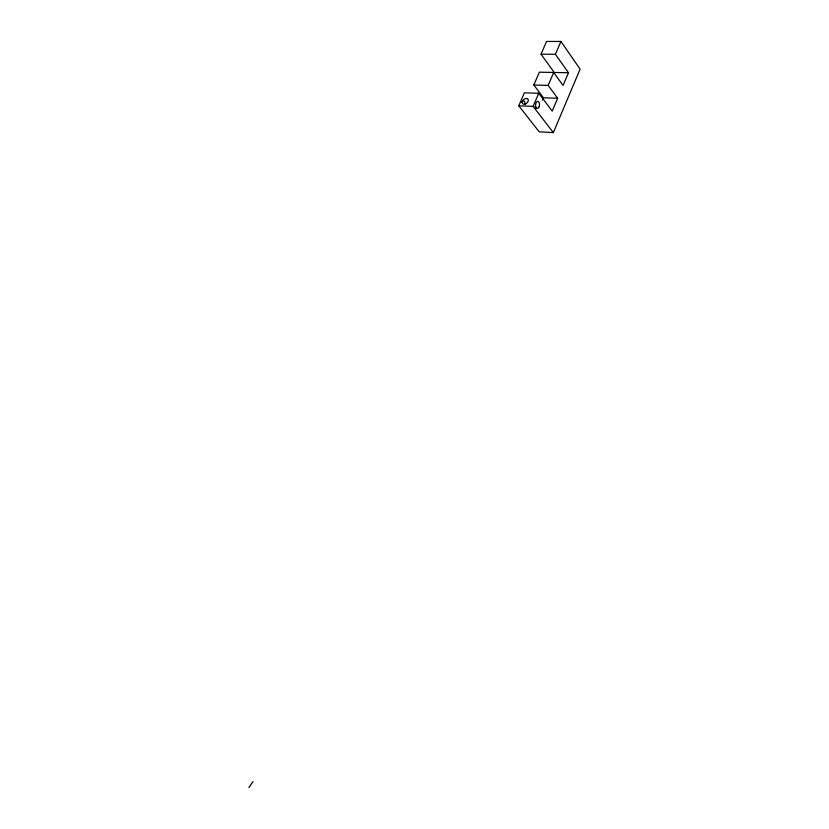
<?xml version="1.0" encoding="UTF-8"?>
<svg xmlns="http://www.w3.org/2000/svg" width="829" height="829" viewBox="0 0 829 829"><rect width="100%" height="100%" fill="white"/><g stroke="black" fill="none" stroke-linecap="round" stroke-linejoin="round"><path stroke-width="1.24" d="M553.337 132.609L580.113 69.139L560.932 41.45L546.539 41.46L541.047 54.196L554.238 72.475L568.476 72.734L563.078 85.46L553.689 72.455L539.347 72.185L533.835 85.004L543.441 97.77L557.658 98.247L552.207 111.107L538.746 93.252L524.384 92.807L518.778 105.811L539.213 131.832L553.337 132.609L533.13 106.381L518.778 105.811M533.13 106.381L538.746 93.252M568.476 72.734L555.43 54.299L560.932 41.45M557.658 98.247L548.166 85.387L553.689 72.455M542.456 100.081L543.441 97.77M248.887 787.55L253.073 781.509M541.047 54.196L555.43 54.299M533.835 85.004L548.166 85.387M534.974 106.578L536.487 108.547M521.69 102.35A3.503 1.969 -86.3 0 1 524.032 101.034A3.503 1.969 -86.3 0 1 525.192 104.609M524.778 104.174A3.503 2.352 -40.7 0 0 528.125 99.366A3.503 2.352 -40.7 0 0 522.871 100.496A3.503 2.352 -40.7 0 0 524.778 104.174M539.078 106.889A3.534 1.959 -86.1 0 0 537.876 101.366A3.534 1.959 -86.1 0 0 535.721 106.402A3.534 1.959 -86.1 0 0 539.078 106.889"/></g></svg>
